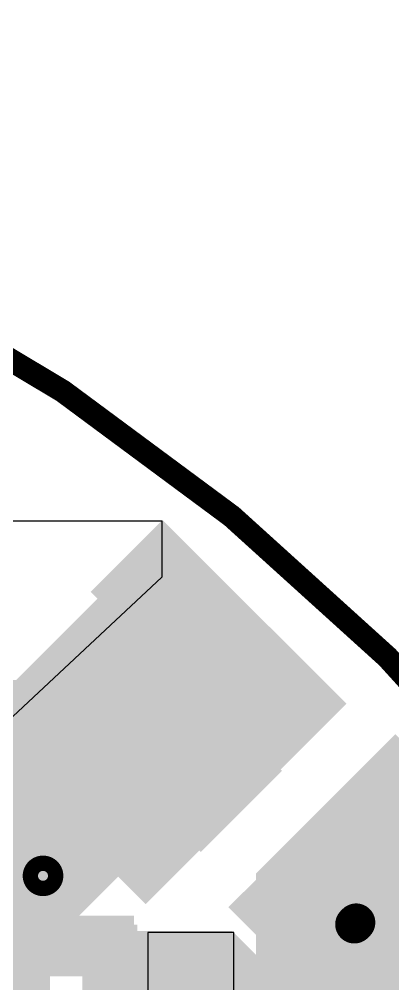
# Model space of a CAD drawing. Header units: millimetres. Extents: x -35.7 to 35.7, y -3.2 to 68.2.
# Drawn here: x 19 to 25.19, y 52.19 to 68.19 of the extents above; entities that cross this region are included whole.
import ezdxf

# ---------------------------------------------------------------- set-up
doc = ezdxf.new("R2010")
doc.units = ezdxf.units.MM
for name, color, linetype in [('BottomLayer', 5, 'Continuous'), ('BottomPaste', 16, 'Continuous'), ('BottomSolder', 6, 'Continuous'), ('Mechanical2', 216, 'Continuous'), ('TopLayer', 1, 'Continuous'), ('TopOverlay', 2, 'Continuous'), ('TopPaste', 8, 'Continuous'), ('TopSolder', 216, 'Continuous'), ('ViaHoleLayer', 16, 'Continuous')]:
    doc.layers.add(name, color=color, linetype=linetype)

# ---------------------------------------------------------------- blocks, each defined once
blk = doc.blocks.new('SMA_B_126')
at = {"layer": 'BottomLayer'}
for points in [[(-3.25, 0.85), (-0.75, 0.85), (-0.75, -0.85), (-3.25, -0.85)], [(0.75, 0.85), (3.25, 0.85), (3.25, -0.85), (0.75, -0.85)]]:
    blk.add_hatch(color=5, dxfattribs=at).paths.add_polyline_path(points)
at = {"layer": 'BottomPaste'}
for points in [[(-3.25, 0.85), (-0.75, 0.85), (-0.75, -0.85), (-3.25, -0.85)], [(0.75, 0.85), (3.25, 0.85), (3.25, -0.85), (0.75, -0.85)]]:
    blk.add_hatch(color=16, dxfattribs=at).paths.add_polyline_path(points)
at = {"layer": 'BottomSolder'}
for points in [[(-3.352, 0.952), (-0.648, 0.952), (-0.648, -0.952), (-3.352, -0.952)], [(0.648, 0.952), (3.352, 0.952), (3.352, -0.952), (0.648, -0.952)]]:
    blk.add_hatch(color=6, dxfattribs=at).paths.add_polyline_path(points)
blk = doc.blocks.new('SLF12575T_221M1R3_PF_133')
at = {"layer": 'TopLayer'}
for points in [[(-6.85, 1.6), (-4.25, 1.6), (-4.25, -1.6), (-6.85, -1.6)], [(4.25, 1.6), (6.85, 1.6), (6.85, -1.6), (4.25, -1.6)]]:
    blk.add_hatch(color=1, dxfattribs=at).paths.add_polyline_path(points)
at = {"layer": 'TopPaste'}
for points in [[(-6.85, 1.6), (-4.25, 1.6), (-4.25, -1.6), (-6.85, -1.6)], [(4.25, 1.6), (6.85, 1.6), (6.85, -1.6), (4.25, -1.6)]]:
    blk.add_hatch(color=8, dxfattribs=at).paths.add_polyline_path(points)
at = {"layer": 'TopSolder'}
for points in [[(-6.952, 1.702), (-4.148, 1.702), (-4.148, -1.702), (-6.952, -1.702)], [(4.148, 1.702), (6.952, 1.702), (6.952, -1.702), (4.148, -1.702)]]:
    blk.add_hatch(color=216, dxfattribs=at).paths.add_polyline_path(points)
at = {"layer": 'TopOverlay', "const_width": 0.127}
for points in [[(-4.775, 6.325), (-4.775, 4.826)], [(5.512, 6.325), (-4.775, 6.325)], [(6.35, 5.461), (6.35, 2.057)], [(-6.299, 4.826), (-6.299, 2.057)], [(-4.775, 4.826), (-6.299, 4.826)], [(-6.35, -2.057), (-6.35, -5.461)], [(6.35, -2.057), (6.35, -5.461)], [(5.512, -6.325), (-5.512, -6.325)]]:
    blk.add_lwpolyline(points, dxfattribs=at)
at = {"layer": 'TopOverlay'}
for points, const_width in [([(-4.807, 6.325, 1), (-4.743, 6.325, 1)], 0.0635), ([(-4.807, 6.325, 1), (-4.743, 6.325, 1)], 0.0635), ([(5.48, 6.325, 1), (5.544, 6.325, 1)], 0.0635), ([(5.48, 6.325, 1), (5.544, 6.325, 1)], 0.0635), ([(6.318, 5.461, 1), (6.382, 5.461, 1)], 0.0635), ([(6.318, 5.461, 1), (6.382, 5.461, 1)], 0.0635), ([(-6.331, 4.826, 1), (-6.267, 4.826, 1)], 0.0635), ([(-6.331, 4.826, 1), (-6.267, 4.826, 1)], 0.0635), ([(-4.807, 4.826, 1), (-4.743, 4.826, 1)], 0.0635), ([(-4.807, 4.826, 1), (-4.743, 4.826, 1)], 0.0635), ([(-6.331, 2.057, 1), (-6.267, 2.057, 1)], 0.0635), ([(6.318, 2.057, 1), (6.382, 2.057, 1)], 0.0635), ([(-7.056, 1.549, 1), (-7.475, 1.549, 1)], 0.254), ([(-7.539, 1.549, 1), (-7.412, 1.549, 1)], 0.127), ([(-7.12, 1.549, 1), (-6.993, 1.549, 1)], 0.127), ([(-6.382, -2.057, 1), (-6.318, -2.057, 1)], 0.0635), ([(6.318, -2.057, 1), (6.382, -2.057, 1)], 0.0635), ([(-6.382, -5.461, 1), (-6.318, -5.461, 1)], 0.0635), ([(-6.382, -5.461, 1), (-6.318, -5.461, 1)], 0.0635), ([(6.318, -5.461, 1), (6.382, -5.461, 1)], 0.0635), ([(6.318, -5.461, 1), (6.382, -5.461, 1)], 0.0635), ([(-5.544, -6.325, 1), (-5.48, -6.325, 1)], 0.0635), ([(-5.544, -6.325, 1), (-5.48, -6.325, 1)], 0.0635), ([(5.48, -6.325, 1), (5.544, -6.325, 1)], 0.0635), ([(5.48, -6.325, 1), (5.544, -6.325, 1)], 0.0635)]:
    blk.add_lwpolyline(points, format="xyb", close=True, dxfattribs=dict(at, const_width=const_width))
at = {"layer": 'TopOverlay', "const_width": 0.127}
for points in [[(5.512, 6.325, -0.414214), (6.35, 5.461)], [(-5.512, -6.325, -0.414214), (-6.35, -5.461)], [(6.35, -5.461, -0.414214), (5.512, -6.325)]]:
    blk.add_lwpolyline(points, format="xyb", dxfattribs=at)
blk = doc.blocks.new('SOIC_8_B_162')
at = {"layer": 'BottomLayer'}
for points in [[(-3.475, 1.605), (-3.475, 2.205), (-1.925, 2.205), (-1.925, 1.605)], [(1.925, 1.605), (1.925, 2.205), (3.475, 2.205), (3.475, 1.605)], [(-3.475, 0.335), (-3.475, 0.935), (-1.925, 0.935), (-1.925, 0.335)], [(1.925, 0.335), (1.925, 0.935), (3.475, 0.935), (3.475, 0.335)], [(-3.475, -0.935), (-3.475, -0.335), (-1.925, -0.335), (-1.925, -0.935)], [(1.925, -0.935), (1.925, -0.335), (3.475, -0.335), (3.475, -0.935)], [(-3.475, -2.205), (-3.475, -1.605), (-1.925, -1.605), (-1.925, -2.205)], [(1.925, -2.205), (1.925, -1.605), (3.475, -1.605), (3.475, -2.205)]]:
    blk.add_hatch(color=5, dxfattribs=at).paths.add_polyline_path(points)
at = {"layer": 'BottomPaste'}
for points in [[(-3.475, 1.605), (-3.475, 2.205), (-1.925, 2.205), (-1.925, 1.605)], [(1.925, 1.605), (1.925, 2.205), (3.475, 2.205), (3.475, 1.605)], [(-3.475, 0.335), (-3.475, 0.935), (-1.925, 0.935), (-1.925, 0.335)], [(1.925, 0.335), (1.925, 0.935), (3.475, 0.935), (3.475, 0.335)], [(-3.475, -0.935), (-3.475, -0.335), (-1.925, -0.335), (-1.925, -0.935)], [(1.925, -0.935), (1.925, -0.335), (3.475, -0.335), (3.475, -0.935)], [(-3.475, -2.205), (-3.475, -1.605), (-1.925, -1.605), (-1.925, -2.205)], [(1.925, -2.205), (1.925, -1.605), (3.475, -1.605), (3.475, -2.205)]]:
    blk.add_hatch(color=16, dxfattribs=at).paths.add_polyline_path(points)
at = {"layer": 'BottomSolder'}
for points in [[(-3.577, 1.503), (-3.577, 2.307), (-1.823, 2.307), (-1.823, 1.503)], [(1.823, 1.503), (1.823, 2.307), (3.577, 2.307), (3.577, 1.503)], [(-3.577, 0.233), (-3.577, 1.037), (-1.823, 1.037), (-1.823, 0.233)], [(1.823, 0.233), (1.823, 1.037), (3.577, 1.037), (3.577, 0.233)], [(-3.577, -1.037), (-3.577, -0.233), (-1.823, -0.233), (-1.823, -1.037)], [(1.823, -1.037), (1.823, -0.233), (3.577, -0.233), (3.577, -1.037)], [(-3.577, -2.307), (-3.577, -1.503), (-1.823, -1.503), (-1.823, -2.307)], [(1.823, -2.307), (1.823, -1.503), (3.577, -1.503), (3.577, -2.307)]]:
    blk.add_hatch(color=6, dxfattribs=at).paths.add_polyline_path(points)

msp = doc.modelspace()

# ---------------------------------------------------------------- hatches: boundary and pattern name
at = {"layer": 'BottomLayer'}
for points in [[(24.422, 56.832), (21.488, 59.766), (18.161, 56.439), (21.095, 53.505)], [(27.469, 54.07), (25.399, 56.14), (24.459, 55.201), (26.529, 53.131)], [(27.483, 51.918), (24.206, 55.194), (22.467, 53.455), (25.743, 50.178)], [(13.868, 52.308), (20.904, 52.308), (20.904, 53.315), (13.868, 53.315)], [(23.368, 50.622), (24.168, 51.422), (22.555, 53.035), (21.755, 52.235)], [(23.066, 50.447), (23.774, 51.156), (22.225, 52.705), (21.516, 51.996)]]:
    msp.add_hatch(color=5, dxfattribs=at).paths.add_polyline_path(points)
h = msp.add_hatch(color=5, dxfattribs=at)
edge = h.paths.add_edge_path()
edge.add_arc((21.666, 59.106), 0.3, 0, 360)
h = msp.add_hatch(color=5, dxfattribs=at)
edge = h.paths.add_edge_path()
edge.add_arc((21.158, 58.699), 0.3, 0, 360)
h = msp.add_hatch(color=5, dxfattribs=at)
edge = h.paths.add_edge_path()
edge.add_arc((22.123, 58.649), 0.3, 0, 360)
h = msp.add_hatch(color=5, dxfattribs=at)
edge = h.paths.add_edge_path()
edge.add_arc((21.615, 58.242), 0.3, 0, 360)
h = msp.add_hatch(color=5, dxfattribs=at)
edge = h.paths.add_edge_path()
edge.add_arc((22.581, 58.191), 0.3, 0, 360)
h = msp.add_hatch(color=5, dxfattribs=at)
edge = h.paths.add_edge_path()
edge.add_arc((22.073, 57.785), 0.3, 0, 360)
h = msp.add_hatch(color=5, dxfattribs=at)
edge = h.paths.add_edge_path()
edge.add_arc((23.012, 57.734), 0.3, 0, 360)
h = msp.add_hatch(color=5, dxfattribs=at)
edge = h.paths.add_edge_path()
edge.add_arc((22.504, 57.328), 0.3, 0, 360)
h = msp.add_hatch(color=5, dxfattribs=at)
edge = h.paths.add_edge_path()
edge.add_arc((23.444, 57.277), 0.3, 0, 360)
h = msp.add_hatch(color=5, dxfattribs=at)
edge = h.paths.add_edge_path()
edge.add_arc((22.936, 56.871), 0.3, 0, 360)
h = msp.add_hatch(color=5, dxfattribs=at)
edge = h.paths.add_edge_path()
edge.add_arc((23.901, 56.82), 0.3, 0, 360)
h = msp.add_hatch(color=5, dxfattribs=at)
edge = h.paths.add_edge_path()
edge.add_arc((23.393, 56.413), 0.3, 0, 360)
h = msp.add_hatch(color=5, dxfattribs=at)
edge = h.paths.add_edge_path()
edge.add_arc((18.847, 56.337), 0.3, 0, 360)
h = msp.add_hatch(color=5, dxfattribs=at)
edge = h.paths.add_edge_path()
edge.add_arc((19.304, 55.88), 0.3, 0, 360)
h = msp.add_hatch(color=5, dxfattribs=at)
edge = h.paths.add_edge_path()
edge.add_arc((19.761, 55.423), 0.3, 0, 360)
h = msp.add_hatch(color=5, dxfattribs=at)
edge = h.paths.add_edge_path()
edge.add_arc((25.032, 55.105), 0.3, 0, 360)
h = msp.add_hatch(color=5, dxfattribs=at)
edge = h.paths.add_edge_path()
edge.add_arc((20.218, 54.991), 0.3, 0, 360)
h = msp.add_hatch(color=5, dxfattribs=at)
edge = h.paths.add_edge_path()
edge.add_arc((20.218, 54.991), 0.3, 0, 360)
h = msp.add_hatch(color=5, dxfattribs=at)
edge = h.paths.add_edge_path()
edge.add_arc((20.676, 54.559), 0.3, 0, 360)
h = msp.add_hatch(color=5, dxfattribs=at)
edge = h.paths.add_edge_path()
edge.add_arc((21.514, 52.502), 0.3, 0, 360)
h = msp.add_hatch(color=5, dxfattribs=at)
edge = h.paths.add_edge_path()
edge.add_arc((22.2, 52.502), 0.3, 0, 360)
at = {"layer": 'BottomSolder'}
h = msp.add_hatch(color=6, dxfattribs=at)
edge = h.paths.add_edge_path()
edge.add_arc((21.666, 59.106), 0.15, 0, 360)
h = msp.add_hatch(color=6, dxfattribs=at)
edge = h.paths.add_edge_path()
edge.add_arc((21.158, 58.699), 0.15, 0, 360)
h = msp.add_hatch(color=6, dxfattribs=at)
edge = h.paths.add_edge_path()
edge.add_arc((22.123, 58.649), 0.15, 0, 360)
h = msp.add_hatch(color=6, dxfattribs=at)
edge = h.paths.add_edge_path()
edge.add_arc((21.615, 58.242), 0.15, 0, 360)
h = msp.add_hatch(color=6, dxfattribs=at)
edge = h.paths.add_edge_path()
edge.add_arc((22.581, 58.191), 0.15, 0, 360)
h = msp.add_hatch(color=6, dxfattribs=at)
edge = h.paths.add_edge_path()
edge.add_arc((22.073, 57.785), 0.15, 0, 360)
h = msp.add_hatch(color=6, dxfattribs=at)
edge = h.paths.add_edge_path()
edge.add_arc((23.012, 57.734), 0.15, 0, 360)
h = msp.add_hatch(color=6, dxfattribs=at)
edge = h.paths.add_edge_path()
edge.add_arc((22.504, 57.328), 0.15, 0, 360)
h = msp.add_hatch(color=6, dxfattribs=at)
edge = h.paths.add_edge_path()
edge.add_arc((23.444, 57.277), 0.15, 0, 360)
h = msp.add_hatch(color=6, dxfattribs=at)
edge = h.paths.add_edge_path()
edge.add_arc((22.936, 56.871), 0.15, 0, 360)
h = msp.add_hatch(color=6, dxfattribs=at)
edge = h.paths.add_edge_path()
edge.add_arc((23.901, 56.82), 0.15, 0, 360)
h = msp.add_hatch(color=6, dxfattribs=at)
edge = h.paths.add_edge_path()
edge.add_arc((23.393, 56.413), 0.15, 0, 360)
h = msp.add_hatch(color=6, dxfattribs=at)
edge = h.paths.add_edge_path()
edge.add_arc((19.304, 55.88), 0.15, 0, 360)
h = msp.add_hatch(color=6, dxfattribs=at)
edge = h.paths.add_edge_path()
edge.add_arc((19.761, 55.423), 0.15, 0, 360)
h = msp.add_hatch(color=6, dxfattribs=at)
edge = h.paths.add_edge_path()
edge.add_arc((25.032, 55.105), 0.15, 0, 360)
h = msp.add_hatch(color=6, dxfattribs=at)
edge = h.paths.add_edge_path()
edge.add_arc((20.218, 54.991), 0.15, 0, 360)
h = msp.add_hatch(color=6, dxfattribs=at)
edge = h.paths.add_edge_path()
edge.add_arc((20.218, 54.991), 0.15, 0, 360)
h = msp.add_hatch(color=6, dxfattribs=at)
edge = h.paths.add_edge_path()
edge.add_arc((20.676, 54.559), 0.15, 0, 360)
h = msp.add_hatch(color=6, dxfattribs=at)
edge = h.paths.add_edge_path()
edge.add_arc((21.514, 52.502), 0.15, 0, 360)
h = msp.add_hatch(color=6, dxfattribs=at)
edge = h.paths.add_edge_path()
edge.add_arc((22.2, 52.502), 0.15, 0, 360)
at = {"layer": 'TopLayer'}
for points in [[(21.374, 59.881), (20.183, 58.69), (23.231, 55.642), (24.422, 56.833)], [(19.34, 52.66), (23.087, 56.407), (20.774, 58.72), (17.027, 54.972)], [(16.18, 50.013), (19.507, 50.013), (19.507, 57.124), (16.18, 57.124)], [(25.234, 56.325), (22.922, 54.013), (24.131, 52.804), (26.443, 55.116)], [(27.398, 54.161), (26.224, 55.335), (25.008, 54.119), (26.182, 52.945)], [(24.306, 51.37), (26.222, 52.977), (25.123, 54.287), (23.207, 52.679)], [(24.395, 50.508), (24.395, 54.013), (22.922, 54.013), (22.922, 50.508)], [(20.047, 50.495), (22.53, 50.495), (22.53, 53.061), (20.047, 53.061)]]:
    msp.add_hatch(color=1, dxfattribs=at).paths.add_polyline_path(points)
h = msp.add_hatch(color=1, dxfattribs=at)
edge = h.paths.add_edge_path()
edge.add_arc((21.666, 59.106), 0.3, 0, 360)
h = msp.add_hatch(color=1, dxfattribs=at)
edge = h.paths.add_edge_path()
edge.add_arc((21.158, 58.699), 0.3, 0, 360)
h = msp.add_hatch(color=1, dxfattribs=at)
edge = h.paths.add_edge_path()
edge.add_arc((22.123, 58.649), 0.3, 0, 360)
h = msp.add_hatch(color=1, dxfattribs=at)
edge = h.paths.add_edge_path()
edge.add_arc((21.615, 58.242), 0.3, 0, 360)
h = msp.add_hatch(color=1, dxfattribs=at)
edge = h.paths.add_edge_path()
edge.add_arc((22.581, 58.191), 0.3, 0, 360)
h = msp.add_hatch(color=1, dxfattribs=at)
edge = h.paths.add_edge_path()
edge.add_arc((22.073, 57.785), 0.3, 0, 360)
h = msp.add_hatch(color=1, dxfattribs=at)
edge = h.paths.add_edge_path()
edge.add_arc((23.012, 57.734), 0.3, 0, 360)
h = msp.add_hatch(color=1, dxfattribs=at)
edge = h.paths.add_edge_path()
edge.add_arc((22.504, 57.328), 0.3, 0, 360)
h = msp.add_hatch(color=1, dxfattribs=at)
edge = h.paths.add_edge_path()
edge.add_arc((23.444, 57.277), 0.3, 0, 360)
h = msp.add_hatch(color=1, dxfattribs=at)
edge = h.paths.add_edge_path()
edge.add_arc((22.936, 56.871), 0.3, 0, 360)
h = msp.add_hatch(color=1, dxfattribs=at)
edge = h.paths.add_edge_path()
edge.add_arc((23.901, 56.82), 0.3, 0, 360)
h = msp.add_hatch(color=1, dxfattribs=at)
edge = h.paths.add_edge_path()
edge.add_arc((23.393, 56.413), 0.3, 0, 360)
h = msp.add_hatch(color=1, dxfattribs=at)
edge = h.paths.add_edge_path()
edge.add_arc((18.847, 56.337), 0.3, 0, 360)
h = msp.add_hatch(color=1, dxfattribs=at)
edge = h.paths.add_edge_path()
edge.add_arc((19.304, 55.88), 0.3, 0, 360)
h = msp.add_hatch(color=1, dxfattribs=at)
edge = h.paths.add_edge_path()
edge.add_arc((19.761, 55.423), 0.3, 0, 360)
h = msp.add_hatch(color=1, dxfattribs=at)
edge = h.paths.add_edge_path()
edge.add_arc((25.032, 55.105), 0.3, 0, 360)
h = msp.add_hatch(color=1, dxfattribs=at)
edge = h.paths.add_edge_path()
edge.add_arc((20.218, 54.991), 0.3, 0, 360)
h = msp.add_hatch(color=1, dxfattribs=at)
edge = h.paths.add_edge_path()
edge.add_arc((20.218, 54.991), 0.3, 0, 360)
h = msp.add_hatch(color=1, dxfattribs=at)
edge = h.paths.add_edge_path()
edge.add_arc((20.676, 54.559), 0.3, 0, 360)
h = msp.add_hatch(color=1, dxfattribs=at)
edge = h.paths.add_edge_path()
edge.add_arc((21.514, 52.502), 0.3, 0, 360)
h = msp.add_hatch(color=1, dxfattribs=at)
edge = h.paths.add_edge_path()
edge.add_arc((22.2, 52.502), 0.3, 0, 360)
at = {"layer": 'TopSolder'}
h = msp.add_hatch(color=216, dxfattribs=at)
edge = h.paths.add_edge_path()
edge.add_arc((21.666, 59.106), 0.15, 0, 360)
h = msp.add_hatch(color=216, dxfattribs=at)
edge = h.paths.add_edge_path()
edge.add_arc((21.158, 58.699), 0.15, 0, 360)
h = msp.add_hatch(color=216, dxfattribs=at)
edge = h.paths.add_edge_path()
edge.add_arc((22.123, 58.649), 0.15, 0, 360)
h = msp.add_hatch(color=216, dxfattribs=at)
edge = h.paths.add_edge_path()
edge.add_arc((21.615, 58.242), 0.15, 0, 360)
h = msp.add_hatch(color=216, dxfattribs=at)
edge = h.paths.add_edge_path()
edge.add_arc((22.581, 58.191), 0.15, 0, 360)
h = msp.add_hatch(color=216, dxfattribs=at)
edge = h.paths.add_edge_path()
edge.add_arc((22.073, 57.785), 0.15, 0, 360)
h = msp.add_hatch(color=216, dxfattribs=at)
edge = h.paths.add_edge_path()
edge.add_arc((23.012, 57.734), 0.15, 0, 360)
h = msp.add_hatch(color=216, dxfattribs=at)
edge = h.paths.add_edge_path()
edge.add_arc((22.504, 57.328), 0.15, 0, 360)
h = msp.add_hatch(color=216, dxfattribs=at)
edge = h.paths.add_edge_path()
edge.add_arc((23.444, 57.277), 0.15, 0, 360)
h = msp.add_hatch(color=216, dxfattribs=at)
edge = h.paths.add_edge_path()
edge.add_arc((22.936, 56.871), 0.15, 0, 360)
h = msp.add_hatch(color=216, dxfattribs=at)
edge = h.paths.add_edge_path()
edge.add_arc((23.901, 56.82), 0.15, 0, 360)
h = msp.add_hatch(color=216, dxfattribs=at)
edge = h.paths.add_edge_path()
edge.add_arc((23.393, 56.413), 0.15, 0, 360)
h = msp.add_hatch(color=216, dxfattribs=at)
edge = h.paths.add_edge_path()
edge.add_arc((19.304, 55.88), 0.15, 0, 360)
h = msp.add_hatch(color=216, dxfattribs=at)
edge = h.paths.add_edge_path()
edge.add_arc((19.761, 55.423), 0.15, 0, 360)
h = msp.add_hatch(color=216, dxfattribs=at)
edge = h.paths.add_edge_path()
edge.add_arc((25.032, 55.105), 0.15, 0, 360)
h = msp.add_hatch(color=216, dxfattribs=at)
edge = h.paths.add_edge_path()
edge.add_arc((20.218, 54.991), 0.15, 0, 360)
h = msp.add_hatch(color=216, dxfattribs=at)
edge = h.paths.add_edge_path()
edge.add_arc((20.218, 54.991), 0.15, 0, 360)
h = msp.add_hatch(color=216, dxfattribs=at)
edge = h.paths.add_edge_path()
edge.add_arc((20.676, 54.559), 0.15, 0, 360)
h = msp.add_hatch(color=216, dxfattribs=at)
edge = h.paths.add_edge_path()
edge.add_arc((21.514, 52.502), 0.15, 0, 360)
h = msp.add_hatch(color=216, dxfattribs=at)
edge = h.paths.add_edge_path()
edge.add_arc((22.2, 52.502), 0.15, 0, 360)
at = {"layer": 'ViaHoleLayer'}
h = msp.add_hatch(color=16, dxfattribs=at)
edge = h.paths.add_edge_path()
edge.add_arc((21.666, 59.106), 0.15, 0, 360)
h = msp.add_hatch(color=16, dxfattribs=at)
edge = h.paths.add_edge_path()
edge.add_arc((21.158, 58.699), 0.15, 0, 360)
h = msp.add_hatch(color=16, dxfattribs=at)
edge = h.paths.add_edge_path()
edge.add_arc((22.123, 58.649), 0.15, 0, 360)
h = msp.add_hatch(color=16, dxfattribs=at)
edge = h.paths.add_edge_path()
edge.add_arc((21.615, 58.242), 0.15, 0, 360)
h = msp.add_hatch(color=16, dxfattribs=at)
edge = h.paths.add_edge_path()
edge.add_arc((22.581, 58.191), 0.15, 0, 360)
h = msp.add_hatch(color=16, dxfattribs=at)
edge = h.paths.add_edge_path()
edge.add_arc((22.073, 57.785), 0.15, 0, 360)
h = msp.add_hatch(color=16, dxfattribs=at)
edge = h.paths.add_edge_path()
edge.add_arc((23.012, 57.734), 0.15, 0, 360)
h = msp.add_hatch(color=16, dxfattribs=at)
edge = h.paths.add_edge_path()
edge.add_arc((22.504, 57.328), 0.15, 0, 360)
h = msp.add_hatch(color=16, dxfattribs=at)
edge = h.paths.add_edge_path()
edge.add_arc((23.444, 57.277), 0.15, 0, 360)
h = msp.add_hatch(color=16, dxfattribs=at)
edge = h.paths.add_edge_path()
edge.add_arc((22.936, 56.871), 0.15, 0, 360)
h = msp.add_hatch(color=16, dxfattribs=at)
edge = h.paths.add_edge_path()
edge.add_arc((23.901, 56.82), 0.15, 0, 360)
h = msp.add_hatch(color=16, dxfattribs=at)
edge = h.paths.add_edge_path()
edge.add_arc((23.393, 56.413), 0.15, 0, 360)
h = msp.add_hatch(color=16, dxfattribs=at)
edge = h.paths.add_edge_path()
edge.add_arc((19.304, 55.88), 0.15, 0, 360)
h = msp.add_hatch(color=16, dxfattribs=at)
edge = h.paths.add_edge_path()
edge.add_arc((19.761, 55.423), 0.15, 0, 360)
h = msp.add_hatch(color=16, dxfattribs=at)
edge = h.paths.add_edge_path()
edge.add_arc((25.032, 55.105), 0.15, 0, 360)
h = msp.add_hatch(color=16, dxfattribs=at)
edge = h.paths.add_edge_path()
edge.add_arc((20.218, 54.991), 0.15, 0, 360)
h = msp.add_hatch(color=16, dxfattribs=at)
edge = h.paths.add_edge_path()
edge.add_arc((20.218, 54.991), 0.15, 0, 360)
h = msp.add_hatch(color=16, dxfattribs=at)
edge = h.paths.add_edge_path()
edge.add_arc((20.676, 54.559), 0.15, 0, 360)
h = msp.add_hatch(color=16, dxfattribs=at)
edge = h.paths.add_edge_path()
edge.add_arc((21.514, 52.502), 0.15, 0, 360)
h = msp.add_hatch(color=16, dxfattribs=at)
edge = h.paths.add_edge_path()
edge.add_arc((22.2, 52.502), 0.15, 0, 360)

# ---------------------------------------------------------------- linework, layer by layer
at = {"layer": 'BottomLayer'}
for p, q in [((22.555, 53.035), (21.133, 53.035)), ((21.133, 53.035), (21.133, 50.927)), ((22.555, 51.079), (22.555, 53.035))]:
    msp.add_line(p, q, dxfattribs=at)
at = {"layer": 'BottomLayer', "const_width": 0.635}
msp.add_lwpolyline([(24.554, 53.17), (24.584, 53.2)], dxfattribs=at)
at = {"layer": 'BottomLayer', "const_width": 0.318}
for points in [[(24.395, 53.17, 1), (24.712, 53.17, 1)], [(24.425, 53.2, 1), (24.742, 53.2, 1)]]:
    msp.add_lwpolyline(points, format="xyb", close=True, dxfattribs=at)
at = {"layer": 'Mechanical2', "const_width": 0.381}
msp.add_lwpolyline([(35.5, 32.5, 1), (-35.5, 32.5, 1)], format="xyb", close=True, dxfattribs=at)
at = {"layer": 'TopLayer'}
for p, q in [((18.478, 59.868), (21.361, 59.868)), ((21.361, 59.868), (21.361, 58.932)), ((21.361, 58.932), (18.478, 56.231))]:
    msp.add_line(p, q, dxfattribs=at)

# ---------------------------------------------------------------- block references
for name, p, rotation in [('SLF12575T_221M1R3_PF_133', (12.128, 55.524), 180), ('SMA_B_126', (23.139, 54.585), 315), ('SOIC_8_B_162', (17.381, 50.86), 180)]:
    msp.add_blockref(name, p, dxfattribs=dict(rotation=rotation))

doc.saveas('drawing.dxf')
